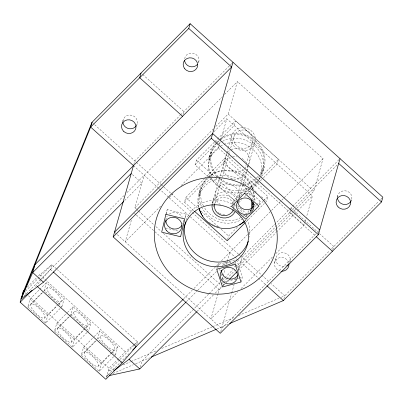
<?xml version="1.0" encoding="UTF-8"?>
<svg xmlns="http://www.w3.org/2000/svg" width="403" height="403" viewBox="0 0 403 403"><rect width="100%" height="100%" fill="white"/><g stroke="black" fill="none" stroke-linecap="round" stroke-linejoin="round"><path stroke-width="0.3" stroke-dasharray="2.02 1.51" d="M166.248 213.761L167.225 209.605L186.131 214.159L185.153 218.315M60.173 308.436L45.584 323.095L27.742 307.031L29.993 299.112L39.277 289.782M61.936 306.658L64.193 298.739L46.35 282.674L44.093 290.593L61.936 306.658L60.611 307.993M35.62 286.639L50.491 269.436L51.841 264.685L56.964 269.295M45.584 323.095L47.841 315.176L57.12 305.847M86.937 332.535L72.354 347.195L54.506 331.13L56.763 323.211L66.928 312.99M122.668 121.494L123.177 119.716M69.533 316.023L70.863 314.693L73.119 306.774L90.962 322.838L88.705 330.757L87.38 332.092M72.354 347.195L74.61 339.276L90.962 322.838M136.577 125.882L137.085 124.099M133.796 164.5L134.829 160.878L180.116 115.359M113.706 356.63L99.118 371.294L81.275 355.229L83.532 347.305L93.698 337.089M115.475 354.857L117.731 346.938L99.884 330.868L97.627 338.792L115.475 354.857L114.15 356.187M131.363 220.265L125.227 241.795L160.742 206.104M136.325 208.996L134.929 207.741L144.178 175.27M99.118 371.294L101.375 363.375L110.659 354.046M106.306 377.551L108.966 368.216L125.318 351.779L134.219 344.484M183.043 114.538L183.889 111.566L142.455 74.268M198.462 62.933L198.971 61.155M165.875 214.356L167.225 209.605M136.652 344.767L137.499 341.794L57.428 269.713M193.737 210.562L184.428 202.185L185.783 197.43L204.306 178.816M208.064 176.695L195.032 164.958L196.387 160.208L214.467 142.032M140.269 367.244L142.042 361.023L208.598 294.13M184.947 218.32L186.131 214.159M198.739 194.417L200.09 189.667M209.338 157.195L210.693 152.445M199.47 195.415L201.727 187.496M209.62 159.779L211.877 151.86M181.159 185.582L218.446 148.103L219.297 145.11M219.469 144.516L220.663 140.33M220.834 139.73L226.793 118.799L312.451 195.913L306.492 216.844M215.721 126.542L228.148 114.049L237.397 81.577L323.055 158.686L313.806 191.158L292.941 212.129M208.683 177.804L223.68 162.731L225.03 157.981L267.859 196.538L266.504 201.288L264.741 203.062M263.436 177.809L277.108 164.066L278.463 159.316L235.634 120.759L234.279 125.509L217.524 142.355M226.622 153.417L212.24 203.908A12.155 11.435 15.9 0 1 222.355 195.072A12.155 11.435 15.9 0 1 234.813 201.445M226.793 152.818L227.992 148.606M228.163 148.007L231.413 136.587M228.652 155.135L214.613 204.422A9.722 9.148 15.9 0 1 223.464 197.299A9.722 9.148 15.9 0 1 233.277 203.797M228.823 154.535L230.022 150.329M230.707 147.921L233.79 137.106M232.032 204.573L232.879 201.601L245.961 188.453L260.237 201.304L259.22 204.865M233.614 208.553L234.984 203.747M235.841 200.739L240.631 183.909M240.803 183.31L244.742 169.487M244.913 168.882L246.112 164.676M246.283 164.076L252.787 141.236M216.89 268.66L217.227 267.476M217.398 266.882L218.073 264.504L236.541 259.542M239.412 197.047L242.838 185.027M243.009 184.428L255.164 141.75M227.594 239.553L228.612 235.987L237.432 227.121M244.777 192.609L245.961 188.453M218.038 293.792L210.885 318.909L237.961 291.691M218.209 293.193L219.232 289.606L221.454 287.374M222.129 279.44L222.985 276.433M223.156 275.833L225.04 269.219M226.41 264.408L227.096 262M227.267 261.401L229.836 252.379M222.713 286.367L223.559 283.4M246.475 216.829L246.984 215.046M235.357 263.698L235.866 261.92M250.56 211.222L251.044 209.525M260.716 175.582L262.968 167.663M262.801 171.829L264.151 167.079M254.555 205.283L254.898 204.094M220.748 331.518L231.574 293.51M231.745 292.905L234.153 284.453M235.528 279.617L235.876 278.413M238.113 270.559L241.896 257.27L290.074 208.845M241.009 281.999L242.364 277.249L236.737 260.131M274.524 263.119L275.879 258.368M289.908 261.985L290.246 260.801M275.697 253.769L304.104 225.217L304.955 222.224M305.126 221.625L306.32 217.439M283.878 298.794L284.725 295.822L329.81 250.51M337.256 197.208L337.759 195.425M332.772 250.077L333.79 246.515L319.357 233.523M351.335 200.996L351.673 199.807M180.559 114.91L231.624 63.588M27.288 287.102L36.567 277.773M38.335 276L51.841 264.685L25.5 291.162M24.145 295.913L40.099 279.878M40.461 279.516L123.807 195.747M126.905 192.629L222.305 96.745M224.526 94.514L237.397 81.577M124.618 200.583L141.921 183.189L132.149 174.388M39.721 289.339L46.35 282.674M27.742 307.031L43.212 291.485M31.127 304.079L43.504 291.636M43.947 291.193L47.483 287.641M134.929 207.741L213.056 129.217M213.922 131.736L226.793 118.799M214.905 141.589L235.634 120.759M195.032 164.958L217.081 142.798M44.451 318.133A9.722 2.922 44.9 0 0 36.814 306.381A9.722 2.922 44.9 0 0 32.104 308.799A9.722 2.922 44.9 0 0 44.451 318.133L57.71 304.804M58.153 304.361L60.808 301.696A9.722 2.922 44.9 0 0 53.166 289.943A9.722 2.922 44.9 0 0 48.461 292.361A9.722 2.922 44.9 0 0 60.808 301.696M58.888 304.069L64.193 298.739M169.174 197.626L174.056 192.72M67.372 312.547L73.119 306.774M204.744 178.373L225.03 157.981M54.506 331.13L69.094 316.471M57.896 328.173L70.273 315.735M70.716 315.292L74.253 311.736M184.428 202.185L208.24 178.247M71.22 342.228A9.722 2.922 44.9 0 0 63.583 330.48A9.722 2.922 44.9 0 0 58.873 332.898A9.722 2.922 44.9 0 0 71.22 342.228L87.572 325.79A9.722 2.922 44.9 0 0 79.935 314.043A9.722 2.922 44.9 0 0 75.225 316.461A9.722 2.922 44.9 0 0 87.572 325.79M94.141 336.646L99.884 330.868M81.275 355.229L96.745 339.679M84.665 352.272L96.156 340.721M97.924 338.943L101.017 335.835M245.387 192.558L249.8 188.125M250.238 187.682L256.852 181.033M258.615 179.259L261.265 176.6M261.703 176.156L278.463 159.316M238.742 202.628L241.83 199.525M244.475 196.866L251.971 189.329M252.414 188.886L259.91 181.355M260.353 180.912L262.998 178.252M247.588 214.013L252.389 209.192M255.003 206.563L256.313 205.248M256.746 204.81L260.237 201.304M97.984 366.327A9.722 2.922 44.9 0 0 90.348 354.575A9.722 2.922 44.9 0 0 85.638 356.998A9.722 2.922 44.9 0 0 97.984 366.327L114.341 349.89A9.722 2.922 44.9 0 0 106.704 338.137A9.722 2.922 44.9 0 0 101.994 340.56A9.722 2.922 44.9 0 0 114.341 349.89M111.102 353.597L117.731 346.938M259.482 204.961L263.008 201.414M263.451 200.971L267.859 196.538M245.78 222.124L264.303 203.505M119.555 359.834L108.064 371.385L116.145 367.924M119.998 359.385L133.574 345.739M134.013 345.3L137.499 341.794L134.688 344.097M129.167 353.562L106.709 376.135L107.933 375.868M183.773 298.678L192.191 290.22M193.959 288.437L214.779 267.516M215.222 267.073L219.207 263.063M221.423 260.837L248.48 233.644M248.923 233.196L271.118 210.89M271.562 210.442L281.329 200.629M281.773 200.18L323.055 158.686M186.317 301.776L197.41 290.628M197.853 290.18L216.487 271.451M222.255 265.653L225.806 262.086M290.291 208.628L340.021 158.646M209.041 293.681L220.134 282.533M222.794 279.858L224.572 278.075M225.015 277.627L232.999 269.602M235.664 266.927L294.024 208.265M295.792 206.487L337.341 164.731M221.474 283.959L222.809 282.624M223.252 282.176L226.355 279.052M226.803 278.604L234.793 270.574M237.453 267.899L275.632 229.529M276.075 229.085L292.497 212.577M197.022 311.413L213.439 294.915M215.217 293.132L222.758 285.551M223.202 285.102L224.531 283.762M226.31 281.979L228.526 279.753M223.227 285.591L225.005 283.803M225.448 283.359L228.556 280.236M238.319 270.418L276.05 232.496M276.498 232.052L294.25 214.205M294.694 213.756L297.359 211.081M297.802 210.633L312.451 195.913M241.07 288.568L273.033 256.444M315.72 233.941L221.595 328.546L114.523 232.158M317.499 232.153L319.272 230.37M331.578 248.732L378.87 201.198M380.639 199.425L381.968 198.09M110.19 373.516L106.709 376.135L109.017 375.148M123.071 364.962L130.577 361.753M131.156 361.506L157.135 350.393M161.754 348.419L211.983 326.939M212.557 326.692L235.075 317.06M238.541 315.579L278.952 298.296M281.264 297.308L284.725 295.822L271.159 283.611M112.976 373.455L133.494 364.68M135.574 363.788L149.432 357.864M216.98 328.974L227.947 324.279M223.897 282.211L236.405 278.846M237.004 278.69L238.788 278.206M239.387 278.05L242.364 277.249M165.472 228.007L178.892 231.241M228.148 114.049L313.806 191.158M318.889 233.1L290.961 207.958L289.606 212.708L315.675 236.178M218.446 148.103L304.104 225.217M223.68 162.731L254.404 190.392M254.867 190.81L257.195 192.906M261.386 196.679L266.504 201.288M196.387 160.208L215.006 176.972M215.469 177.391L238.284 197.923M209.928 178.373L235.065 201.001M232.879 201.601L233.8 202.432M237.483 205.747L239.785 207.822M240.243 208.235L246.233 213.625M185.783 197.43L197.42 207.908M201.142 211.263L218.371 226.768M221.161 229.282L228.612 235.987M92 122.321L136.229 162.142M136.436 162.328L161.009 184.448M161.23 184.65L171.053 193.49M171.295 193.707L238.415 254.132M238.883 254.555L240.284 255.819M240.752 256.237L261.451 274.871M261.804 275.189L269.365 281.994M133.474 165.628L158.611 188.261M159.074 188.68L168.852 197.48M169.23 197.823L189.813 216.351M190.266 216.759L266.615 285.49M228.975 261.557L231.307 263.653M231.77 264.071L235.03 267.008M136.793 209.414L138.189 210.673M138.652 211.091L154.017 224.924M155.88 226.597L160.999 231.211M163.326 233.302L220.587 284.85M134.506 213.328L135.902 214.587M136.37 215.006L154.525 231.352M154.989 231.77L219.232 289.606M50.491 269.436L52.818 271.531M39.66 274.665L125.318 351.779M70.863 314.693L88.705 330.757M25.172 292.78L26.568 294.034M28.432 295.711L108.966 368.216M29.993 299.112L47.841 315.176M56.763 323.211L74.61 339.276M83.532 347.305L101.375 363.375M218.073 264.504L218.658 266.277M219.625 269.224L220.209 270.997M221.176 273.949L223.312 280.438M233.775 206.165A9.722 9.148 15.9 0 1 233.775 207.369M259.824 177.975A26.739 25.162 15.9 0 1 258.928 179.809M257.88 181.567A26.739 25.162 15.9 0 1 250.993 188.488M249.664 189.319A26.739 25.162 15.9 0 1 211.358 178.267M210.895 177.33A26.739 25.162 15.9 0 1 219.781 146.591M220.673 146.042A26.739 25.162 15.9 0 1 223.01 144.828M223.977 144.41A26.739 25.162 15.9 0 1 252.349 148.898A26.739 25.162 15.9 0 1 260.862 175.093M246.681 171.572A12.155 11.435 15.9 0 1 226.99 175.899A12.155 11.435 15.9 0 1 230.451 156.958M232.642 156.369A12.155 11.435 15.9 0 1 236.652 156.329M241.991 158.404A12.155 11.435 15.9 0 1 245.528 162.056M247.004 165.643A12.155 11.435 15.9 0 1 247.094 169.995M220.743 139.554A26.739 25.162 15.9 0 1 255.411 141.68A26.739 25.162 15.9 0 1 259.552 174.489M257.94 176.494A26.739 25.162 15.9 0 1 256.117 178.328M255.336 179.008A26.739 25.162 15.9 0 1 244.566 184.322M241.936 184.801A26.739 25.162 15.9 0 1 219.837 178.197M218.275 176.736A26.739 25.162 15.9 0 1 216.91 143.03M217.257 142.647A26.739 25.162 15.9 0 1 218.728 141.196M231.166 149.74A12.155 11.435 15.9 0 1 245.387 151.352A12.155 11.435 15.9 0 1 248.53 164.666M248.288 165.154A12.155 11.435 15.9 0 1 246.349 167.794M243.679 169.784A12.155 11.435 15.9 0 1 228.833 167.588A12.155 11.435 15.9 0 1 227.116 153.427M227.428 152.979A12.155 11.435 15.9 0 1 229.755 150.641M250.973 209.746A26.739 25.162 15.9 0 1 250.238 212.19M245.533 220.053A26.739 25.162 15.9 0 1 244.828 220.809M198.926 207.56A26.739 25.162 15.9 0 1 219.973 178.353M231.216 178.937A26.739 25.162 15.9 0 1 233.805 179.733M243.004 185.239A26.739 25.162 15.9 0 1 250.59 197.072M233.539 211.736A12.155 11.435 15.9 0 1 232.682 212.441M224.678 214.794A12.155 11.435 15.9 0 1 219.685 213.469M219.172 213.202A12.155 11.435 15.9 0 1 218.194 212.598M213.661 206.946A12.155 11.435 15.9 0 1 221.106 192.332A12.155 11.435 15.9 0 1 236.561 200.22M249.094 210.542A26.739 25.162 15.9 0 1 246.344 213.615M244.777 214.975A26.739 25.162 15.9 0 1 243.095 216.204M240.848 217.549A26.739 25.162 15.9 0 1 204.23 207.364M203.465 205.988A26.739 25.162 15.9 0 1 206.754 178.665M208.578 176.836A26.739 25.162 15.9 0 1 252.993 189.652M253.558 192.176A26.739 25.162 15.9 0 1 253.623 199.828M234.939 204.523A12.155 11.435 15.9 0 1 233.528 205.424M231.992 206.119A12.155 11.435 15.9 0 1 228.662 206.855M220.446 204.679A12.155 11.435 15.9 0 1 216.406 190.009A12.155 11.435 15.9 0 1 231.005 184.589A12.155 11.435 15.9 0 1 239.201 197.712M219.826 139.05A27.716 26.074 15.9 0 1 256.066 141.025A27.716 26.074 15.9 0 1 260.131 175.335M259.497 176.151A27.716 26.074 15.9 0 1 257.769 178.076M255.845 179.824A27.716 26.074 15.9 0 1 246.576 184.745M243.981 185.4A27.716 26.074 15.9 0 1 218.779 178.499M216.874 176.615A27.716 26.074 15.9 0 1 215.353 143.372M216.018 142.581A27.716 26.074 15.9 0 1 219.005 139.7M222.481 141.307A27.716 26.074 15.9 0 1 254.515 145.594A27.716 26.074 15.9 0 1 261.401 175.678M260.464 177.501A27.716 26.074 15.9 0 1 258.142 180.902M257.814 181.3A27.716 26.074 15.9 0 1 250.127 187.481M247.729 188.604A27.716 26.074 15.9 0 1 213.192 178.458M212.326 177.129A27.716 26.074 15.9 0 1 217.65 144.45M218.471 143.806A27.716 26.074 15.9 0 1 222.013 141.549M251.699 209.071A27.716 26.074 15.9 0 1 249.83 212.139M247.165 215.298A27.716 26.074 15.9 0 1 245.241 217.046M242.697 218.889A27.716 26.074 15.9 0 1 202.286 208.225M201.374 206.336A27.716 26.074 15.9 0 1 206.477 178.67M208.401 176.922A27.716 26.074 15.9 0 1 252.852 189.093M253.623 191.576A27.716 26.074 15.9 0 1 254.293 200.276M245.81 220.048A27.716 26.074 15.9 0 1 245.064 220.773M219.67 227.161A27.716 26.074 15.9 0 1 218.612 226.894M218.094 226.748A27.716 26.074 15.9 0 1 216.028 226.058M215.016 225.655A27.716 26.074 15.9 0 1 213.53 224.985M213.046 224.743A27.716 26.074 15.9 0 1 211.615 223.962M210.688 223.403A27.716 26.074 15.9 0 1 209.343 222.496M198.664 207.142A27.716 26.074 15.9 0 1 212.356 178.292M216.315 176.751A27.716 26.074 15.9 0 1 246.016 184.881M248.641 188.231A27.716 26.074 15.9 0 1 252.787 198.87M252.197 209.056A27.716 26.074 15.9 0 1 251.749 210.522M184.599 58.722A7.294 6.861 15.9 0 1 193.762 53.367A7.294 6.861 15.9 0 1 198.452 62.868M122.87 121.479A7.294 6.861 15.9 0 1 132.214 115.369A7.294 6.861 15.9 0 1 136.31 125.716M337.457 197.193A7.294 6.861 15.9 0 1 346.802 191.077A7.294 6.861 15.9 0 1 350.897 201.424M280.659 271.123A7.294 6.861 15.9 0 1 274.453 263.915A7.294 6.861 15.9 0 1 281.077 257.452A7.294 6.861 15.9 0 1 288.82 263.159M287.399 265.245A7.294 6.861 15.9 0 1 276.105 261.351A7.294 6.861 15.9 0 1 283.48 252.716A7.294 6.861 15.9 0 1 289.732 262.514M165.88 220.164A8.75 8.236 15.9 0 1 167.235 216.124M169.28 214.069A8.75 8.236 15.9 0 1 182.312 217.207M183.224 219.973A8.75 8.236 15.9 0 1 182.635 224.199M223.796 265.093A8.75 8.236 15.9 0 1 230.602 262.625M233.554 263.335A8.75 8.236 15.9 0 1 234.465 263.784M236.108 264.957A8.75 8.236 15.9 0 1 238.823 272.458M186.131 220.255A32.819 30.88 15.9 0 1 232.209 203.994M234.677 205.419A32.819 30.88 15.9 0 1 235.629 206.049M237.906 207.746A32.819 30.88 15.9 0 1 243.044 212.95M244.681 215.217A32.819 30.88 15.9 0 1 246.107 217.605M246.858 219.086A32.819 30.88 15.9 0 1 249.351 237.14M254.943 203.963A8.75 8.236 15.9 0 1 254.605 204.865M238.505 198.039A8.75 8.236 15.9 0 1 242.092 194.216M245.926 193.183A8.75 8.236 15.9 0 1 255.27 201.601M235.251 144.042A9.722 9.148 15.9 0 0 251.981 143.483A9.722 9.148 15.9 0 0 242.636 129.983A9.722 9.148 15.9 0 0 235.251 144.042M233.241 145.261A12.155 11.435 15.9 0 0 254.152 144.561A12.155 11.435 15.9 0 0 242.475 127.686A12.155 11.435 15.9 0 0 233.241 145.261"/><path stroke-width="0.6" d="M53.272 271.939L136.149 346.55L122.159 362.866L105.808 379.304L20.15 302.19L23.309 291.102L24.19 290.215M229.68 323.538L283.369 300.578L381.495 201.953L382.85 197.203L190.12 23.696L92 122.321L90.645 127.071L21.052 299.021L43.423 282.191L123.731 201.475M141.06 73.008L139.705 77.759L182.534 116.316M340.021 158.646L318.365 234.677L220.24 333.296L113.167 236.909L133.474 165.628M133.68 165.814L90.645 127.071L188.77 28.452L190.12 23.696M113.167 236.909L211.293 138.284L232.949 62.253M22.407 294.271L92 122.321M131.217 173.547L32.714 272.554L21.052 299.021L21.938 298.129M20.15 302.19L32.084 290.195M114.523 232.158L212.648 133.534L319.72 229.922M245.336 222.567L227.257 240.737L194.669 211.404M132.658 350.056L183.33 299.122M113.666 370.896L129.081 359.305L185.874 302.22M109.158 375.601L139.786 368.941L196.578 311.862M229.443 279.344L236.546 272.206M151.165 357.123L216.401 329.221M188.77 28.452L231.599 67.004L34.97 264.63L32.714 272.554L43.423 282.191M338.666 163.396L381.495 201.953M211.293 138.284L318.365 234.677M316.138 236.596L332.435 251.265M266.998 285.838L283.369 300.578M129.081 359.305L139.786 368.941M37.434 286.588L122.159 362.866M234.979 211.882A12.155 11.435 15.9 0 1 220.542 217.353A12.155 11.435 15.9 0 1 212.134 204.492M233.287 209.706A9.722 9.148 15.9 0 1 221.625 215.293A9.722 9.148 15.9 0 1 214.613 204.422M244.46 221.176A26.739 25.162 15.9 0 1 218.028 227.488A26.739 25.162 15.9 0 1 199.037 208.064M251.301 200.095A26.739 25.162 15.9 0 1 251.19 208.754M253.099 202.321A26.739 25.162 15.9 0 1 252.127 205.223M243.886 221.801A27.716 26.074 15.9 0 1 239.523 224.703M202.895 216.114A27.716 26.074 15.9 0 1 202.291 215.242M201.722 214.351A27.716 26.074 15.9 0 1 199.097 208.643M253.059 202.467A27.716 26.074 15.9 0 1 252.444 208.059M252.752 206.734A27.716 26.074 15.9 0 1 251.93 208.613M197.485 64.384A7.294 6.861 15.9 0 1 189.808 66.51A7.294 6.861 15.9 0 1 184.574 60.521M135.952 126.199A7.294 6.861 15.9 0 1 128.043 128.446A7.294 6.861 15.9 0 1 122.88 122.084M350.897 201.424A7.294 6.861 15.9 0 1 342.938 204.24A7.294 6.861 15.9 0 1 337.467 197.792M288.921 263.753A7.294 6.861 15.9 0 1 281.606 271.224M288.76 264.03A7.294 6.861 15.9 0 1 287.399 265.245M181.934 225.458A8.75 8.236 15.9 0 1 171.96 228.597A8.75 8.236 15.9 0 1 165.88 220.164M237.569 275.546A8.75 8.236 15.9 0 1 227.599 278.685A8.75 8.236 15.9 0 1 221.514 270.247M248.283 241.316A32.819 30.88 15.9 0 1 208.935 260.812A32.819 30.88 15.9 0 1 185.098 223.877M185.219 223.353A32.819 30.88 15.9 0 1 185.632 221.791M253.905 206.119A8.75 8.236 15.9 0 1 244.178 209.333A8.75 8.236 15.9 0 1 237.846 201.304M165.875 214.356L161.679 232.173L180.584 236.727L184.781 218.915L165.875 214.356M244.606 193.203L231.524 206.351L245.8 219.207L258.882 206.054L244.606 193.203M235.191 264.292L216.718 269.254L222.542 286.961L241.009 281.999L235.191 264.292M184.609 68.631A7.294 6.861 15.9 0 0 197.102 67.623A7.294 6.861 15.9 0 0 189.586 57.82A7.294 6.861 15.9 0 0 184.609 68.631M123.494 131.222A7.294 6.861 15.9 0 0 135.73 128.849A7.294 6.861 15.9 0 0 127.106 119.903A7.294 6.861 15.9 0 0 123.494 131.222M338.082 206.935A7.294 6.861 15.9 0 0 350.318 204.558A7.294 6.861 15.9 0 0 341.694 195.611A7.294 6.861 15.9 0 0 338.082 206.935M166.318 230.365A8.75 8.236 15.9 0 0 181.279 228.954A8.75 8.236 15.9 0 0 172.091 217.308A8.75 8.236 15.9 0 0 166.318 230.365M221.952 280.453A8.75 8.236 15.9 0 0 236.914 279.037A8.75 8.236 15.9 0 0 227.73 267.396A8.75 8.236 15.9 0 0 221.952 280.453M191.672 256.006A32.819 30.88 15.9 0 0 246.928 246.067A32.819 30.88 15.9 0 0 208.694 205.298A32.819 30.88 15.9 0 0 191.672 256.006M171.351 274.786A61.75 58.097 15.9 0 0 274.791 253.92A61.75 58.097 15.9 0 0 201.157 178.665A61.75 58.097 15.9 0 0 171.351 274.786M238.289 211.026A8.75 8.236 15.9 0 0 253.255 209.615A8.75 8.236 15.9 0 0 244.067 197.969A8.75 8.236 15.9 0 0 238.289 211.026"/></g></svg>
